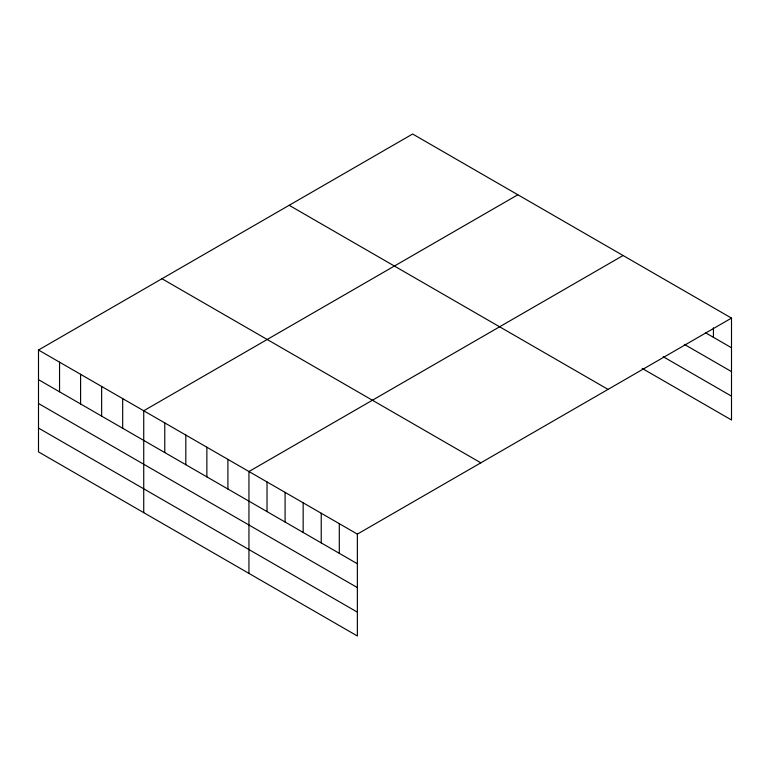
<?xml version="1.0" encoding="UTF-8"?>
<svg xmlns="http://www.w3.org/2000/svg" width="770" height="770" viewBox="0 0 770 770"><rect width="100%" height="100%" fill="white"/><g stroke="black" fill="none" stroke-linecap="round" stroke-linejoin="round"><path stroke-width="1.16" d="M731.5 318.106L412.633 134.009L38.5 350.013L38.5 451.894L357.367 635.991L357.367 534.111L731.5 318.106L731.5 419.987L642.161 368.406M517.854 194.762L143.73 410.766L143.73 512.647M623.084 255.515L248.951 471.519L248.951 573.4M705.397 332.688L731.5 347.751M684.318 344.354L731.5 371.592M663.24 356.741L731.5 396.146M289.164 205.292L608.04 389.389M161.96 278.73L480.836 462.828M38.5 350.013L357.367 534.111M38.5 379.658L357.367 563.755M38.5 403.499L357.367 587.597M38.5 428.053L357.367 612.15M713.434 327.837L713.434 337.318M339.3 523.677L339.3 553.322M321.234 513.244L321.234 542.889M303.159 502.81L303.159 532.465M285.092 492.386L285.092 522.031M267.026 481.953L267.026 511.598M227.91 459.363L227.91 489.017M206.861 447.216L206.861 476.861M185.82 435.069L185.82 464.714M164.77 422.913L164.77 452.558M122.68 398.61L122.68 428.264M101.64 386.463L101.64 416.108M80.59 374.316L80.59 403.961M59.55 362.16L59.55 391.805"/></g></svg>
